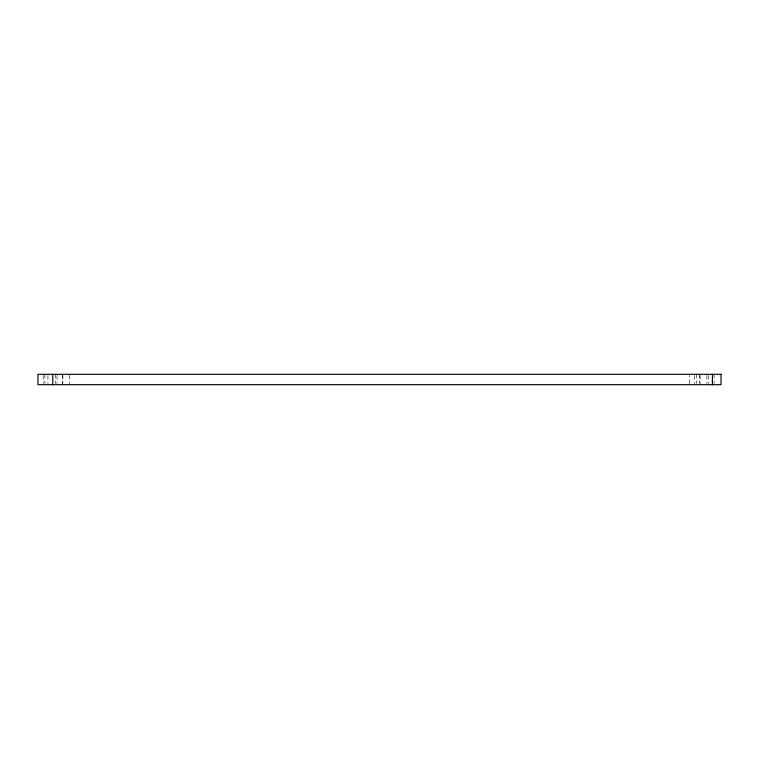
<?xml version="1.0" encoding="UTF-8"?>
<svg xmlns="http://www.w3.org/2000/svg" width="759" height="759" viewBox="0 0 759 759"><rect width="100%" height="100%" fill="white"/><g stroke="black" fill="none" stroke-linecap="round" stroke-linejoin="round"><path stroke-width="0.57" stroke-dasharray="3.79 2.85" d="M69.477 375.344L69.477 383.656M689.457 383.656L689.457 375.344M714.086 374.31L714.086 383.542M708.517 375.458L708.517 383.542M706.857 375.458L706.857 383.542M700.14 375.458L700.14 383.542M699.447 374.31L699.447 383.542M696.401 374.31L696.401 383.542M694.703 375.458L694.703 383.542M62.864 375.458L62.864 383.542M62.58 374.31L62.58 383.542M57.01 375.458L57.01 383.542M55.35 374.31L55.35 383.542M47.94 375.458L47.94 383.542M44.895 374.31L44.895 383.542M43.197 375.458L43.197 383.542"/><path stroke-width="1.14" d="M712.397 374.31L712.397 384.69M52.769 374.31L52.769 384.69M721.022 374.31L37.978 374.31L37.95 384.69L721.022 384.69L721.041 374.31"/></g></svg>
